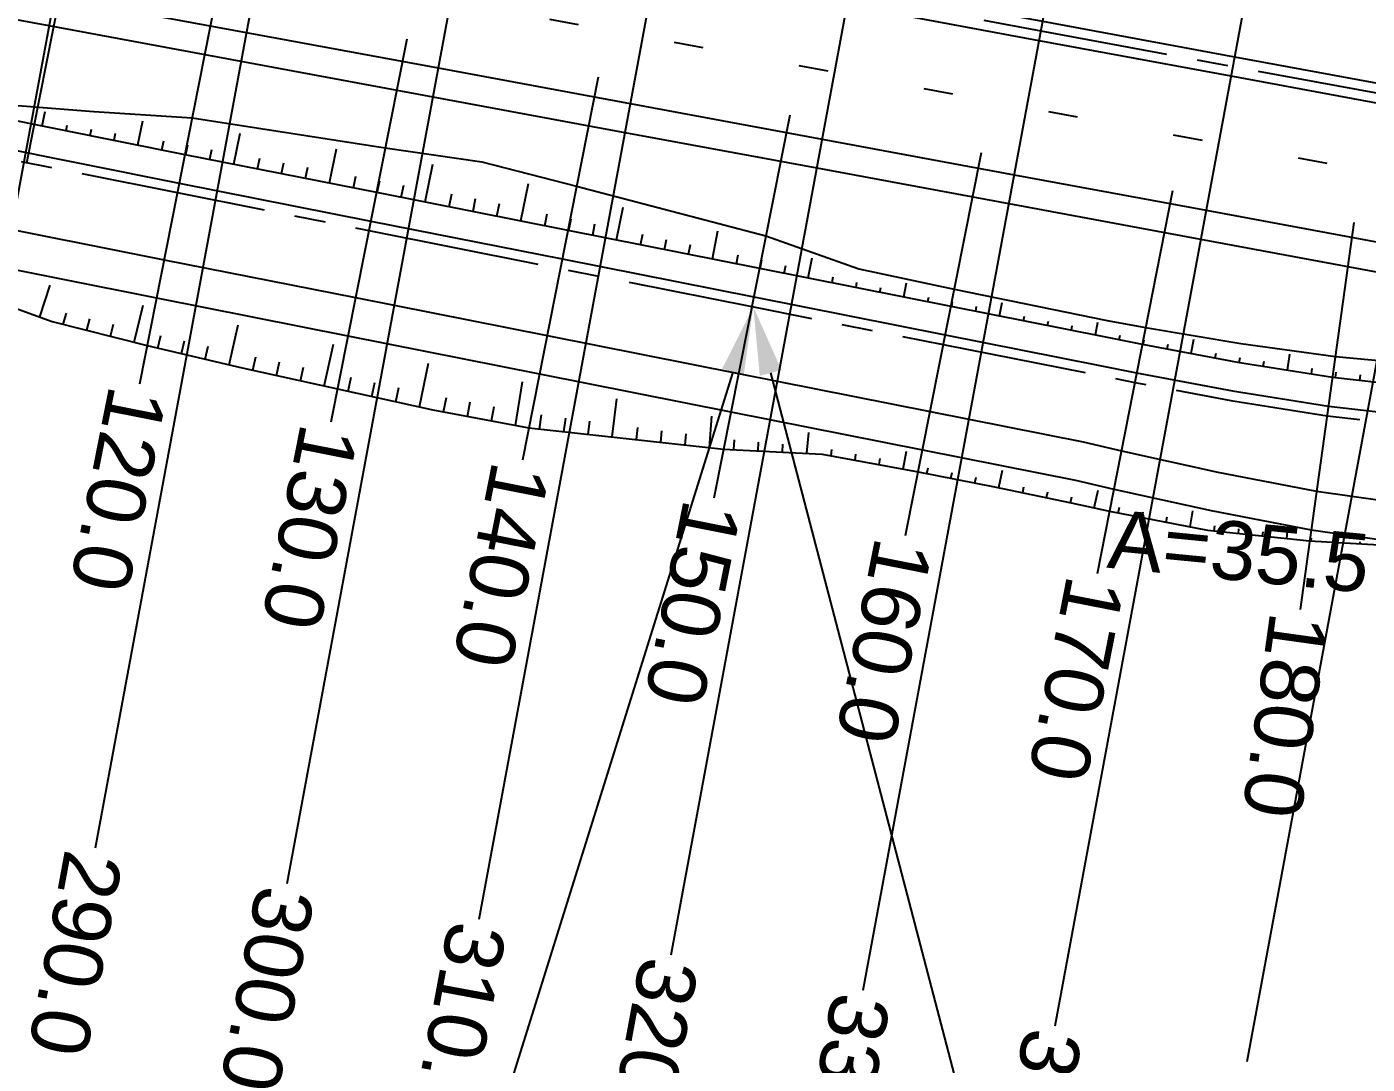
# Model space of a CAD drawing. Extents: x 524988 to 526146, y 9523518 to 9523888.
# Drawn here: x 525452 to 525520.7, y 9523582.2 to 9523635.3 of the extents above; entities that cross this region are included whole.
import ezdxf
from ezdxf import colors
from ezdxf.entities.mleader import LeaderData, LeaderLine
from ezdxf.enums import TextEntityAlignment as Align
from ezdxf.math import Vec2, Vec3

# ---------------------------------------------------------------- set-up
doc = ezdxf.new("R2010")
doc.units = 0
doc.linetypes.add('AXES2', pattern=[28.575, 19.05, -3.175, 3.175, -3.175])
doc.linetypes.add('T1', pattern=[13, 3, -10])
for name, color, linetype in [('ETQ IMPAIR', 7, 'Continuous'), ('ETQ PAIR', 7, 'Continuous'), ('Route - Bretelle de sortie - Restitution en plan - Axe', 1, 'AXES2'), ('Route - Bretelle de sortie - Restitution en plan - GEM_BDG', 7, 'Continuous'), ('Route - Bretelle de sortie - Restitution en plan - GEM_Berme', 7, 'Continuous'), ('Route - Bretelle de sortie - Restitution en plan - GEM_Bretelle', 7, 'Continuous'), ('Route - Bretelle de sortie - Restitution en plan - GEM_Trottoir', 7, 'Continuous'), ('Route - Bretelle de sortie - Restitution en plan - Talus déblais', 1, 'Continuous'), ('Route - Bretelle de sortie - Restitution en plan - Talus remblais', 94, 'Continuous'), ('Route - Bretelle de sortie - Tabulations', 7, 'Continuous'), ('Route - Bretelle de sortie - Textes - Arcs', 7, 'Continuous'), ('Route - Bretelle de sortie - Textes - Clothoïdes', 7, 'Continuous'), ('Route - Bretelle de sortie - Textes - Tabulations', 7, 'Continuous'), ('Route - Route de la corniche de Brazzaville - Restitution en plan - Axe', 1, 'AXES2'), ('Route - Route de la corniche de Brazzaville - Restitution en plan - GEM_1_2TPC', 7, 'Continuous'), ('Route - Route de la corniche de Brazzaville - Restitution en plan - GEM_Trottoir', 7, 'Continuous'), ('Route - Route de la corniche de Brazzaville - Restitution en plan - GEM_VOIE 1', 7, 'Continuous'), ('Route - Route de la corniche de Brazzaville - Restitution en plan - GEM_VOIE 2', 7, 'Continuous'), ('Route - Route de la corniche de Brazzaville - Tabulations', 7, 'Continuous'), ('Route - Route de la corniche de Brazzaville - Textes - Tabulations', 1, 'Continuous')]:
    doc.layers.add(name, color=color, linetype=linetype)
doc.styles.add('Affichages route', font='arial.ttf', dxfattribs={"height": 0.5})
doc.styles.get("Standard").update_dxf_attribs({"font": 'arial.ttf'})

# ---------------------------------------------------------------- blocks, each defined once
blk = doc.blocks.new('MENSURA_TALSYMm_14')
at = {"layer": 'Route - Bretelle de sortie - Restitution en plan - Talus remblais'}
for p, q in [((525452.812, 9523630.214), (525452.967, 9523630.954)), ((525457.715, 9523629.236), (525457.972, 9523630.474)), ((525454.038, 9523629.969), (525454.097, 9523630.252)), ((525455.264, 9523629.725), (525455.331, 9523630.047)), ((525456.49, 9523629.481), (525456.566, 9523629.846)), ((525462.62, 9523628.262), (525462.944, 9523629.84)), ((525458.941, 9523628.992), (525459.035, 9523629.444)), ((525460.167, 9523628.747), (525460.269, 9523629.241)), ((525461.393, 9523628.504), (525461.498, 9523629.012)), ((525467.524, 9523627.29), (525467.879, 9523629.034)), ((525463.846, 9523628.019), (525463.955, 9523628.553)), ((525465.072, 9523627.776), (525465.184, 9523628.324)), ((525466.298, 9523627.533), (525466.413, 9523628.095)), ((525468.75, 9523627.047), (525468.87, 9523627.636)), ((525472.429, 9523626.318), (525472.817, 9523628.247)), ((525469.976, 9523626.804), (525470.099, 9523627.407)), ((525471.203, 9523626.561), (525471.328, 9523627.181)), ((525477.333, 9523625.346), (525477.715, 9523627.259)), ((525473.655, 9523626.075), (525473.786, 9523626.728)), ((525474.881, 9523625.832), (525475.015, 9523626.5)), ((525476.107, 9523625.589), (525476.237, 9523626.239)), ((525478.56, 9523625.103), (525478.681, 9523625.716)), ((525482.238, 9523624.374), (525482.571, 9523626.055)), ((525479.786, 9523624.86), (525479.904, 9523625.454)), ((525481.012, 9523624.617), (525481.126, 9523625.191)), ((525483.464, 9523624.131), (525483.57, 9523624.666)), ((525484.69, 9523623.888), (525484.792, 9523624.403)), ((525487.143, 9523623.402), (525487.427, 9523624.844)), ((525485.916, 9523623.645), (525486.014, 9523624.14)), ((525488.369, 9523623.159), (525488.459, 9523623.615)), ((525489.595, 9523622.916), (525489.681, 9523623.351)), ((525490.821, 9523622.673), (525490.897, 9523623.06)), ((525492.047, 9523622.43), (525492.249, 9523623.46)), ((525493.273, 9523622.187), (525493.331, 9523622.479)), ((525494.5, 9523621.944), (525494.548, 9523622.19)), ((525496.952, 9523621.458), (525497.093, 9523622.18)), ((525495.726, 9523621.701), (525495.773, 9523621.943)), ((525498.178, 9523621.215), (525498.224, 9523621.449)), ((525499.404, 9523620.972), (525499.449, 9523621.202)), ((525500.63, 9523620.729), (525500.675, 9523620.957)), ((525501.856, 9523620.486), (525501.99, 9523621.17)), ((525503.083, 9523620.243), (525503.126, 9523620.466)), ((525504.309, 9523620), (525504.352, 9523620.221)), ((525506.761, 9523619.514), (525506.888, 9523620.17)), ((525505.535, 9523619.757), (525505.577, 9523619.976)), ((525507.987, 9523619.271), (525508.03, 9523619.491)), ((525509.214, 9523619.029), (525509.258, 9523619.256)), ((525510.442, 9523618.797), (525510.487, 9523619.031)), ((525511.67, 9523618.565), (525511.808, 9523619.293)), ((525512.899, 9523618.333), (525512.943, 9523618.58)), ((525514.127, 9523618.103), (525514.171, 9523618.357)), ((525515.361, 9523617.906), (525515.405, 9523618.167)), ((525516.596, 9523617.708), (525516.725, 9523618.52)), ((525517.83, 9523617.51), (525517.87, 9523617.785)), ((525519.065, 9523617.32), (525519.103, 9523617.602)), ((525520.307, 9523617.181), (525520.343, 9523617.47))]:
    blk.add_line(p, q, dxfattribs=at)
blk = doc.blocks.new('MENSURA_TALSYMm_16')
at = {"layer": 'Route - Bretelle de sortie - Restitution en plan - Talus déblais'}
for p, q in [((525452.688, 9523620.429), (525453.213, 9523622.054)), ((525457.515, 9523619.135), (525457.986, 9523621.036)), ((525453.881, 9523620.058), (525454.055, 9523620.629)), ((525455.092, 9523619.75), (525455.256, 9523620.341)), ((525456.304, 9523619.443), (525456.458, 9523620.053)), ((525458.729, 9523618.837), (525458.886, 9523619.479)), ((525462.38, 9523617.98), (525462.851, 9523620.033)), ((525459.946, 9523618.551), (525460.102, 9523619.205)), ((525461.163, 9523618.266), (525461.319, 9523618.931)), ((525467.26, 9523616.892), (525467.736, 9523619.041)), ((525463.598, 9523617.701), (525463.755, 9523618.388)), ((525464.819, 9523617.431), (525464.975, 9523618.126)), ((525472.144, 9523615.82), (525472.605, 9523618.055)), ((525466.039, 9523617.162), (525466.196, 9523617.864)), ((525468.481, 9523616.623), (525468.638, 9523617.339)), ((525469.702, 9523616.355), (525469.857, 9523617.079)), ((525470.923, 9523616.088), (525471.077, 9523616.818)), ((525477.054, 9523614.877), (525477.411, 9523617.109)), ((525473.368, 9523615.569), (525473.519, 9523616.309)), ((525474.597, 9523615.338), (525474.74, 9523616.076)), ((525482.016, 9523614.281), (525482.244, 9523616.229)), ((525475.825, 9523615.107), (525475.96, 9523615.844)), ((525478.288, 9523614.688), (525478.395, 9523615.412)), ((525479.531, 9523614.553), (525479.627, 9523615.25)), ((525486.987, 9523613.739), (525487.121, 9523615.351)), ((525480.774, 9523614.417), (525480.859, 9523615.087)), ((525483.259, 9523614.146), (525483.325, 9523614.761)), ((525484.502, 9523614.01), (525484.56, 9523614.598)), ((525485.744, 9523613.875), (525485.795, 9523614.434)), ((525488.232, 9523613.634), (525488.271, 9523614.129)), ((525489.48, 9523613.571), (525489.508, 9523614.02)), ((525490.729, 9523613.509), (525490.752, 9523613.91)), ((525491.977, 9523613.446), (525492.077, 9523614.508)), ((525493.218, 9523613.322), (525493.256, 9523613.639)), ((525494.447, 9523613.094), (525494.496, 9523613.405)), ((525496.906, 9523612.639), (525497.078, 9523613.551)), ((525495.677, 9523612.867), (525495.733, 9523613.172)), ((525498.134, 9523612.407), (525498.191, 9523612.705)), ((525501.814, 9523611.686), (525501.996, 9523612.58)), ((525499.361, 9523612.168), (525499.418, 9523612.464)), ((525500.588, 9523611.928), (525500.646, 9523612.224)), ((525503.037, 9523611.43), (525503.099, 9523611.728)), ((525504.261, 9523611.174), (525504.325, 9523611.476)), ((525505.484, 9523610.919), (525505.55, 9523611.223)), ((525506.706, 9523610.652), (525506.902, 9523611.563)), ((525507.929, 9523610.396), (525507.991, 9523610.691)), ((525509.156, 9523610.156), (525509.214, 9523610.444)), ((525511.61, 9523609.677), (525511.748, 9523610.507)), ((525510.383, 9523609.916), (525510.437, 9523610.197)), ((525512.841, 9523609.467), (525512.88, 9523609.728)), ((525514.084, 9523609.338), (525514.114, 9523609.572)), ((525515.327, 9523609.209), (525515.349, 9523609.416)), ((525516.571, 9523609.08), (525516.62, 9523609.623)), ((525517.814, 9523608.955), (525517.827, 9523609.106)), ((525519.062, 9523608.885), (525519.071, 9523609.008)), ((525520.31, 9523608.815), (525520.316, 9523608.91))]:
    blk.add_line(p, q, dxfattribs=at)

msp = doc.modelspace()

# ---------------------------------------------------------------- linework, layer by layer
at = {"layer": 'Route - Bretelle de sortie - Restitution en plan - Axe', "ltscale": 0.5, "flags": 128}
msp.add_lwpolyline([(525362.97, 9523665.964), (525367.304, 9523663.471), (525371.686, 9523661.063), (525376.112, 9523658.737), (525380.551, 9523656.436), (525384.99, 9523654.135), (525393.868, 9523649.533), (525398.307, 9523647.232), (525402.768, 9523644.973), (525407.283, 9523642.826), (525411.851, 9523640.793), (525416.468, 9523638.874), (525421.131, 9523637.072), (525425.839, 9523635.386), (525430.587, 9523633.819), (525435.372, 9523632.371), (525440.192, 9523631.043), (525445.044, 9523629.835), (525449.925, 9523628.75), (525459.732, 9523626.795), (525469.541, 9523624.851), (525479.35, 9523622.907), (525489.16, 9523620.963), (525498.969, 9523619.019), (525506.811, 9523617.465), (525508.778, 9523617.076), (525513.691, 9523616.148), (525518.628, 9523615.357), (525523.596, 9523614.801), (525528.59, 9523614.582), (525533.332, 9523614.777), (525538.029, 9523615.447), (525538.524, 9523615.55), (525543.336, 9523616.898), (525547.941, 9523618.836), (525552.269, 9523621.333), (525556.252, 9523624.35), (525557.224, 9523625.214), (525560.26, 9523628.325), (525562.941, 9523631.748), (525564.636, 9523634.387), (525566.118, 9523637.15), (525566.895, 9523638.844), (525567.598, 9523640.569), (525569.14, 9523645.323), (525570.248, 9523650.198), (525571.009, 9523655.139), (525571.519, 9523660.112), (525571.863, 9523664.901), (525572.043, 9523667.868), (525572.175, 9523670.09), (525572.769, 9523680.073), (525573.364, 9523690.055), (525573.958, 9523700.037), (525574.552, 9523710.02), (525575.146, 9523720.002), (525575.741, 9523729.984), (525576.335, 9523739.967), (525576.929, 9523749.949), (525576.995, 9523751.051)], dxfattribs=at)
at = {"layer": 'Route - Bretelle de sortie - Restitution en plan - GEM_BDG', "flags": 128}
msp.add_lwpolyline([(525450.027, 9523629.239), (525459.829, 9523627.285), (525469.638, 9523625.341), (525479.448, 9523623.398), (525489.257, 9523621.454), (525499.066, 9523619.51), (525506.908, 9523617.956), (525508.875, 9523617.567), (525513.779, 9523616.64), (525518.697, 9523615.852), (525523.637, 9523615.3)], dxfattribs=at)
at = {"layer": 'Route - Bretelle de sortie - Restitution en plan - GEM_Berme', "flags": 128}
msp.add_lwpolyline([(525450.335, 9523630.708), (525460.121, 9523628.757), (525469.93, 9523626.813), (525479.739, 9523624.869), (525489.548, 9523622.925), (525499.358, 9523620.981), (525507.2, 9523619.427), (525509.164, 9523619.039), (525514.042, 9523618.117), (525518.904, 9523617.338), (525523.758, 9523616.795)], dxfattribs=at)
at = {"layer": 'Route - Bretelle de sortie - Restitution en plan - GEM_Bretelle', "flags": 128}
msp.add_lwpolyline([(525449.208, 9523625.324), (525459.052, 9523623.362), (525468.861, 9523621.418), (525478.67, 9523619.474), (525488.479, 9523617.53), (525498.289, 9523615.586), (525506.13, 9523614.032), (525508.091, 9523613.58), (525513.039, 9523612.483), (525518.092, 9523611.513), (525523.27, 9523610.775)], dxfattribs=at)
at = {"layer": 'Route - Bretelle de sortie - Restitution en plan - GEM_Trottoir', "flags": 128}
msp.add_lwpolyline([(525448.798, 9523623.367), (525458.663, 9523621.4), (525468.472, 9523619.456), (525478.281, 9523617.512), (525488.09, 9523615.568), (525497.9, 9523613.624), (525505.742, 9523612.07), (525507.706, 9523611.617), (525512.688, 9523610.514), (525517.816, 9523609.532), (525523.108, 9523608.781)], dxfattribs=at)
at = {"layer": 'Route - Bretelle de sortie - Restitution en plan - Talus déblais', "flags": 128}
msp.add_lwpolyline([(525448.499, 9523621.94), (525453.328, 9523620.199), (525458.18, 9523618.966), (525463.051, 9523617.822), (525467.934, 9523616.743), (525472.819, 9523615.672), (525477.734, 9523614.749), (525487.712, 9523613.66), (525492.759, 9523613.407), (525497.676, 9523612.496), (525501.6, 9523611.731), (525505.512, 9523610.913), (525507.483, 9523610.483), (525512.508, 9523609.501), (525517.737, 9523608.959), (525523.098, 9523608.658)], dxfattribs=at)
at = {"layer": 'Route - Bretelle de sortie - Restitution en plan - Talus remblais', "flags": 128}
msp.add_lwpolyline([(525450.466, 9523631.337), (525455.458, 9523630.947), (525460.491, 9523630.627), (525470.383, 9523629.097), (525475.337, 9523628.377), (525480.186, 9523627.124), (525489.876, 9523624.58), (525494.638, 9523622.885), (525499.531, 9523621.854), (525507.361, 9523620.244), (525509.333, 9523619.897), (525514.213, 9523619.077), (525519.053, 9523618.404), (525523.852, 9523617.959)], dxfattribs=at)
at = {"layer": 'Route - Bretelle de sortie - Tabulations'}
for p, q in [((525461.676, 9523636.604), (525457.788, 9523616.986)), ((525471.485, 9523634.66), (525467.597, 9523615.042)), ((525481.294, 9523632.716), (525477.406, 9523613.098)), ((525491.104, 9523630.772), (525487.216, 9523611.154)), ((525500.913, 9523628.828), (525497.025, 9523609.21)), ((525510.707, 9523626.889), (525506.85, 9523607.264)), ((525520.008, 9523625.261), (525517.248, 9523605.452))]:
    msp.add_line(p, q, dxfattribs=at)
at = {"layer": 'Route - Bretelle de sortie - Textes - Arcs'}
msp.add_line((525452.023, 9523628.322), (525465.631, 9523696.987), dxfattribs=at)
at = {"layer": 'Route - Route de la corniche de Brazzaville - Restitution en plan - Axe', "ltscale": 0.5, "flags": 128}
msp.add_lwpolyline([(525226.636, 9523750.387), (525229.419, 9523749.254), (525234.047, 9523747.362), (525238.644, 9523745.395), (525243.2, 9523743.336), (525247.714, 9523741.187), (525252.185, 9523738.947), (525256.609, 9523736.619), (525265.351, 9523731.763), (525274.078, 9523726.881), (525282.806, 9523721.998), (525286.095, 9523720.158), (525291.533, 9523717.116), (525300.26, 9523712.234), (525308.987, 9523707.351), (525317.714, 9523702.469), (525326.441, 9523697.586), (525335.168, 9523692.704), (525343.895, 9523687.821), (525352.622, 9523682.939), (525354.664, 9523681.796), (525361.349, 9523678.056), (525363.343, 9523676.941), (525370.076, 9523673.174), (525374.47, 9523670.787), (525378.91, 9523668.488), (525383.395, 9523666.279), (525387.923, 9523664.159), (525392.493, 9523662.13), (525397.103, 9523660.194), (525401.61, 9523658.404), (525406.433, 9523656.599), (525411.151, 9523654.942), (525415.9, 9523653.38), (525418.081, 9523652.697), (525421.776, 9523651.591), (525425.489, 9523650.542), (525430.323, 9523649.267), (525435.183, 9523648.089), (525440.064, 9523647.009), (525444.967, 9523646.027), (525454.799, 9523644.202), (525464.631, 9523642.379), (525474.464, 9523640.556), (525484.296, 9523638.733), (525494.129, 9523636.91), (525503.961, 9523635.088), (525513.794, 9523633.265), (525523.626, 9523631.442), (525533.459, 9523629.619), (525543.291, 9523627.797), (525553.124, 9523625.974), (525557.224, 9523625.214), (525562.956, 9523624.151), (525572.789, 9523622.328), (525582.622, 9523620.512), (525587.548, 9523619.655), (525592.483, 9523618.853), (525597.427, 9523618.106), (525602.379, 9523617.413), (525607.338, 9523616.776), (525612.304, 9523616.194), (525617.276, 9523615.667), (525622.254, 9523615.195), (525627.237, 9523614.779), (525632.224, 9523614.418), (525637.214, 9523614.112), (525642.208, 9523613.862), (525647.204, 9523613.668), (525652.202, 9523613.529), (525657.201, 9523613.445), (525662.201, 9523613.417), (525667.201, 9523613.445), (525672.2, 9523613.528), (525677.199, 9523613.667), (525682.195, 9523613.861), (525687.188, 9523614.111), (525692.179, 9523614.416), (525697.166, 9523614.777), (525702.149, 9523615.193), (525707.126, 9523615.664), (525712.099, 9523616.191), (525717.065, 9523616.773), (525722.024, 9523617.41), (525726.976, 9523618.102), (525731.92, 9523618.849), (525736.855, 9523619.651), (525741.781, 9523620.507), (525746.697, 9523621.419), (525751.603, 9523622.385), (525756.498, 9523623.405), (525761.381, 9523624.48), (525766.252, 9523625.609), (525771.11, 9523626.792), (525775.954, 9523628.028), (525780.785, 9523629.319), (525785.601, 9523630.663), (525790.401, 9523632.061), (525795.186, 9523633.512), (525799.954, 9523635.016), (525804.706, 9523636.573), (525809.44, 9523638.182), (525814.155, 9523639.844), (525818.852, 9523641.559), (525823.53, 9523643.325), (525828.187, 9523645.143), (525832.825, 9523647.013), (525837.441, 9523648.934), (525842.035, 9523650.907), (525846.607, 9523652.93), (525851.157, 9523655.004), (525855.683, 9523657.129), (525860.185, 9523659.304), (525864.663, 9523661.528), (525869.116, 9523663.802), (525873.543, 9523666.126), (525877.945, 9523668.499), (525882.319, 9523670.92), (525886.666, 9523673.39), (525890.986, 9523675.908), (525895.278, 9523678.473), (525899.54, 9523681.087), (525903.774, 9523683.747), (525907.977, 9523686.454), (525912.15, 9523689.208), (525916.293, 9523692.008), (525920.404, 9523694.854), (525924.483, 9523697.746), (525928.53, 9523700.682), (525932.544, 9523703.664), (525936.524, 9523706.69), (525940.471, 9523709.759), (525944.383, 9523712.873), (525948.26, 9523716.03), (525952.103, 9523719.229), (525955.909, 9523722.472), (525959.679, 9523725.756), (525963.412, 9523729.082), (525967.108, 9523732.449), (525970.767, 9523735.857), (525974.387, 9523739.306), (525977.969, 9523742.794), (525981.512, 9523746.322), (525985.016, 9523749.889), (525988.479, 9523753.495), (525991.903, 9523757.14), (525995.285, 9523760.822), (525998.627, 9523764.541), (526001.927, 9523768.297), (526005.185, 9523772.09), (526008.401, 9523775.919), (526011.574, 9523779.783), (526014.704, 9523783.682), (526017.79, 9523787.616), (526020.832, 9523791.583), (526023.831, 9523795.585), (526026.784, 9523799.619), (526029.693, 9523803.686), (526032.556, 9523807.785), (526035.373, 9523811.916), (526038.145, 9523816.077), (526040.87, 9523820.27), (526043.548, 9523824.492), (526046.182, 9523828.742), (526051.428, 9523837.255), (526056.675, 9523845.768), (526059.298, 9523850.024), (526061.922, 9523854.281), (526064.055, 9523857.742)], dxfattribs=at)
at = {"layer": 'Route - Route de la corniche de Brazzaville - Restitution en plan - GEM_1_2TPC', "flags": 128}
for points in [[(525445.06, 9523646.518), (525454.89, 9523644.693), (525464.723, 9523642.87), (525474.555, 9523641.048), (525484.387, 9523639.225), (525494.22, 9523637.402), (525504.052, 9523635.579), (525513.885, 9523633.757), (525523.717, 9523631.934)], [(525444.874, 9523645.536), (525454.708, 9523643.71), (525464.54, 9523641.887), (525474.373, 9523640.064), (525484.205, 9523638.242), (525494.038, 9523636.419), (525503.87, 9523634.596), (525513.703, 9523632.773), (525523.535, 9523630.951)]]:
    msp.add_lwpolyline(points, dxfattribs=at)
at = {"layer": 'Route - Route de la corniche de Brazzaville - Restitution en plan - GEM_Trottoir', "flags": 128}
msp.add_lwpolyline([(525443.287, 9523637.185), (525453.158, 9523635.352), (525462.991, 9523633.53), (525472.823, 9523631.707), (525482.656, 9523629.884), (525492.488, 9523628.061), (525502.321, 9523626.238), (525512.153, 9523624.416), (525521.986, 9523622.593)], dxfattribs=at)
at = {"layer": 'Route - Route de la corniche de Brazzaville - Restitution en plan - GEM_VOIE 1', "linetype": 'T1', "ltscale": 0.5, "flags": 128}
msp.add_lwpolyline([(525224.038, 9523745.506), (525227.346, 9523744.16), (525231.934, 9523742.285), (525236.429, 9523740.361), (525240.885, 9523738.347), (525245.3, 9523736.245), (525249.672, 9523734.055), (525254, 9523731.778), (525262.666, 9523726.963), (525271.393, 9523722.081), (525280.12, 9523717.199), (525283.41, 9523715.358), (525288.847, 9523712.316), (525297.574, 9523707.434), (525306.301, 9523702.551), (525315.028, 9523697.669), (525323.755, 9523692.786), (525332.483, 9523687.904), (525341.21, 9523683.021), (525349.937, 9523678.139), (525351.979, 9523676.996), (525358.664, 9523673.256), (525360.658, 9523672.141), (525367.496, 9523668.537), (525372.041, 9523666.209), (525376.629, 9523663.974), (525381.259, 9523661.833), (525385.929, 9523659.785), (525390.636, 9523657.832), (525395.38, 9523655.975), (525400.013, 9523654.265), (525404.966, 9523652.549), (525409.805, 9523650.982), (525414.671, 9523649.513), (525416.904, 9523648.874), (525420.659, 9523647.75), (525424.43, 9523646.684), (525429.342, 9523645.389), (525434.279, 9523644.193), (525439.239, 9523643.095), (525444.22, 9523642.097), (525454.07, 9523640.269), (525463.902, 9523638.446), (525473.735, 9523636.623), (525483.567, 9523634.8), (525493.4, 9523632.977), (525503.232, 9523631.155), (525513.065, 9523629.332), (525522.897, 9523627.509), (525532.73, 9523625.686), (525542.562, 9523623.864), (525552.395, 9523622.041), (525556.495, 9523621.281), (525562.227, 9523620.218), (525572.059, 9523618.395), (525581.915, 9523616.575), (525586.885, 9523615.711), (525591.864, 9523614.901), (525596.851, 9523614.147), (525601.847, 9523613.449), (525606.85, 9523612.806), (525611.861, 9523612.218), (525616.877, 9523611.687), (525621.899, 9523611.211), (525626.926, 9523610.791), (525631.957, 9523610.427), (525636.992, 9523610.119), (525642.03, 9523609.866), (525647.071, 9523609.67), (525652.113, 9523609.53), (525657.157, 9523609.445), (525662.201, 9523609.417), (525667.246, 9523609.445), (525672.289, 9523609.529), (525677.332, 9523609.669), (525682.372, 9523609.865), (525687.41, 9523610.117), (525692.445, 9523610.425), (525697.477, 9523610.789), (525702.504, 9523611.208), (525707.526, 9523611.684), (525712.542, 9523612.215), (525717.552, 9523612.802), (525722.555, 9523613.445), (525727.551, 9523614.143), (525732.539, 9523614.897), (525737.518, 9523615.706), (525742.488, 9523616.57), (525747.448, 9523617.49), (525752.397, 9523618.464), (525757.336, 9523619.494), (525762.262, 9523620.578), (525767.176, 9523621.717), (525772.077, 9523622.91), (525776.965, 9523624.158), (525781.839, 9523625.46), (525786.697, 9523626.817), (525791.541, 9523628.227), (525796.368, 9523629.69), (525801.179, 9523631.208), (525805.972, 9523632.778), (525810.748, 9523634.402), (525815.506, 9523636.079), (525820.245, 9523637.809), (525824.964, 9523639.591), (525829.663, 9523641.425), (525834.341, 9523643.312), (525838.998, 9523645.25), (525843.634, 9523647.24), (525848.246, 9523649.282), (525852.836, 9523651.374), (525857.403, 9523653.518), (525861.945, 9523655.712), (525866.463, 9523657.956), (525870.955, 9523660.25), (525875.422, 9523662.594), (525879.862, 9523664.988), (525884.276, 9523667.431), (525888.662, 9523669.923), (525893.02, 9523672.463), (525897.349, 9523675.052), (525901.65, 9523677.688), (525905.921, 9523680.372), (525910.162, 9523683.104), (525914.372, 9523685.882), (525918.551, 9523688.707), (525922.699, 9523691.578), (525926.814, 9523694.495), (525930.897, 9523697.458), (525934.946, 9523700.466), (525938.962, 9523703.519), (525942.944, 9523706.616), (525946.891, 9523709.757), (525950.803, 9523712.942), (525954.679, 9523716.17), (525958.519, 9523719.441), (525962.323, 9523722.754), (525966.09, 9523726.11), (525969.819, 9523729.507), (525973.51, 9523732.945), (525977.162, 9523736.425), (525980.776, 9523739.944), (525984.35, 9523743.503), (525987.885, 9523747.102), (525991.38, 9523750.74), (525994.833, 9523754.417), (525998.246, 9523758.132), (526001.617, 9523761.884), (526004.947, 9523765.674), (526008.234, 9523769.5), (526011.478, 9523773.363), (526014.679, 9523777.262), (526017.837, 9523781.195), (526020.951, 9523785.164), (526024.02, 9523789.167), (526027.045, 9523793.204), (526030.025, 9523797.274), (526032.959, 9523801.377), (526035.848, 9523805.513), (526038.69, 9523809.68), (526041.486, 9523813.879), (526044.235, 9523818.108), (526046.937, 9523822.368), (526049.587, 9523826.643), (526054.834, 9523835.156), (526060.08, 9523843.669), (526062.704, 9523847.926), (526065.327, 9523852.182), (526067.63, 9523855.918)], dxfattribs=at)
at = {"layer": 'Route - Route de la corniche de Brazzaville - Restitution en plan - GEM_VOIE 2', "flags": 128}
msp.add_lwpolyline([(525443.567, 9523638.659), (525453.432, 9523636.827), (525463.264, 9523635.004), (525473.097, 9523633.182), (525482.929, 9523631.359), (525492.762, 9523629.536), (525502.594, 9523627.713), (525512.427, 9523625.891), (525522.259, 9523624.068)], dxfattribs=at)
at = {"layer": 'Route - Route de la corniche de Brazzaville - Tabulations'}
for p, q in [((525456.622, 9523654.034), (525445.685, 9523595.039)), ((525466.454, 9523652.211), (525455.518, 9523593.216)), ((525476.287, 9523650.388), (525465.35, 9523591.394)), ((525486.119, 9523648.566), (525475.182, 9523589.571)), ((525495.952, 9523646.743), (525485.015, 9523587.748)), ((525505.784, 9523644.92), (525494.847, 9523585.925)), ((525515.617, 9523643.097), (525504.68, 9523584.103)), ((525525.449, 9523641.275), (525514.512, 9523582.28))]:
    msp.add_line(p, q, dxfattribs=at)

# ---------------------------------------------------------------- block references
at = {"layer": 'Route - Bretelle de sortie - Restitution en plan - Talus déblais'}
msp.add_blockref('MENSURA_TALSYMm_16', (0, 0), dxfattribs=at)
at = {"layer": 'Route - Bretelle de sortie - Restitution en plan - Talus remblais'}
msp.add_blockref('MENSURA_TALSYMm_14', (0, 0), dxfattribs=at)

# ---------------------------------------------------------------- texts
at = {"layer": 'Route - Bretelle de sortie - Textes - Clothoïdes', "style": 'Affichages route'}
msp.add_text('A=35.5  L=31.5', height=3, rotation=354.43093, dxfattribs=at).set_placement((525521.861, 9523609.187), align=Align.TOP_CENTER)
at = {"layer": 'Route - Bretelle de sortie - Textes - Tabulations', "style": 'Affichages route'}
for s, rotation, p in [('120.0', 258.79088, (525457.739, 9523616.74)), ('130.0', 258.79088, (525467.549, 9523614.796)), ('140.0', 258.79088, (525477.358, 9523612.853)), ('150.0', 258.79088, (525487.167, 9523610.909)), ('160.0', 258.79088, (525496.976, 9523608.965)), ('170.0', 258.88233, (525506.802, 9523607.019)), ('180.0', 262.06797, (525517.214, 9523605.205))]:
    msp.add_text(s, height=3, rotation=rotation, dxfattribs=at).set_placement(p, align=Align.MIDDLE_LEFT)
at = {"layer": 'Route - Route de la corniche de Brazzaville - Textes - Tabulations', "style": 'Affichages route'}
for s, p in [('290.0', (525455.472, 9523592.971)), ('300.0', (525465.304, 9523591.148)), ('310.0', (525475.137, 9523589.325)), ('320.0', (525484.969, 9523587.502)), ('330.0', (525494.802, 9523585.68)), ('340.0', (525504.634, 9523583.857))]:
    msp.add_text(s, height=3, rotation=259.49755, dxfattribs=at).set_placement(p, align=Align.MIDDLE_LEFT)

# ---------------------------------------------------------------- next in the draw order: leaders
at = {"layer": 'ETQ IMPAIR'}
ml = msp.add_multileader_mtext('Standard', dxfattribs=at)
ml.set_content('Bretelle de sortie', color=256)
ml.set_leader_properties()
ml.build(insert=Vec2(0, 0))
ml.multileader.update_dxf_attribs({"has_text_frame": 1, "dogleg_length": 2.5, "arrow_head_size": 3.5})
ctx = ml.context
ctx.base_point, ctx.char_height, ctx.arrow_head_size, ctx.landing_gap_size, ctx.plane_origin, ctx.plane_x_axis, ctx.plane_y_axis = Vec3(525474.152, 9523564.565), 3.5, 3.5, 0.8, Vec3(525502.429, 9523493.055), Vec3(0.864942, -0.501872), Vec3(0.501872, 0.864942)
ctx.text_align_type = 1
notes = []
notes.append((ctx, [(1, (1, 1, 0), (525471.989, 9523565.82), (0.864942, -0.501872), 2.5, [(0, [(525489.239, 9523620.947)], 0, [])])]))
ctx.mtext.insert, ctx.mtext.text_direction, ctx.mtext.rotation, ctx.mtext.alignment, ctx.mtext.flow_direction = Vec3(525491.361, 9523556.636), Vec3(0.864942, -0.501872), 5.757423, 2, 5
ctx.mtext.has_bg_fill, ctx.mtext.bg_color, ctx.mtext.bg_scale_factor, ctx.mtext.bg_transparency, ctx.mtext.use_window_bg_color = 1, -1027028792, 1.5, 0, 1
for ctx, leaders in notes:
    for number, flags, end, landing, length, lines in leaders:
        leader = LeaderData()
        leader.index, (leader.has_last_leader_line, leader.has_dogleg_vector, leader.attachment_direction) = number, flags
        leader.last_leader_point, leader.dogleg_vector, leader.dogleg_length = Vec3(end), Vec3(landing), length
        for number, points, colour, breaks in lines:
            line = LeaderLine()
            line.index, line.vertices, line.color, line.breaks = number, Vec3.list(points), colors.encode_raw_color(colour), breaks
            leader.lines.append(line)
        ctx.leaders.append(leader)

# ---------------------------------------------------------------- next in the draw order: leaders
at = {"layer": 'ETQ PAIR'}
ml = msp.add_multileader_mtext('Standard', dxfattribs=at)
ml.set_content('Bretelle de sortie', color=256)
ml.set_leader_properties()
ml.build(insert=Vec2(0, 0))
ml.multileader.update_dxf_attribs({"has_text_frame": 1, "dogleg_length": 2.5, "arrow_head_size": 3.5})
ctx = ml.context
ctx.base_point, ctx.char_height, ctx.arrow_head_size, ctx.landing_gap_size, ctx.plane_origin, ctx.plane_x_axis, ctx.plane_y_axis = Vec3(525467.903, 9523544.272), 3.5, 3.5, 0.8, Vec3(525502.429, 9523493.055), Vec3(0.940159, 0.340735), Vec3(-0.340735, 0.940159)
ctx.text_align_type = 1
notes = []
notes.append((ctx, [(0, (1, 1, 0), (525505.725, 9523557.98), (-0.940159, -0.340735), 2.5, [(0, [(525489.239, 9523620.947)], 0, [])])]))
ctx.mtext.insert, ctx.mtext.text_direction, ctx.mtext.rotation, ctx.mtext.alignment, ctx.mtext.flow_direction = Vec3(525485.032, 9523552.372), Vec3(0.940159, 0.340735), 0.347698, 2, 5
ctx.mtext.has_bg_fill, ctx.mtext.bg_color, ctx.mtext.bg_scale_factor, ctx.mtext.bg_transparency, ctx.mtext.use_window_bg_color = 1, -1027028792, 1.5, 0, 1
for ctx, leaders in notes:
    for number, flags, end, landing, length, lines in leaders:
        leader = LeaderData()
        leader.index, (leader.has_last_leader_line, leader.has_dogleg_vector, leader.attachment_direction) = number, flags
        leader.last_leader_point, leader.dogleg_vector, leader.dogleg_length = Vec3(end), Vec3(landing), length
        for number, points, colour, breaks in lines:
            line = LeaderLine()
            line.index, line.vertices, line.color, line.breaks = number, Vec3.list(points), colors.encode_raw_color(colour), breaks
            leader.lines.append(line)
        ctx.leaders.append(leader)

doc.saveas('drawing.dxf')
